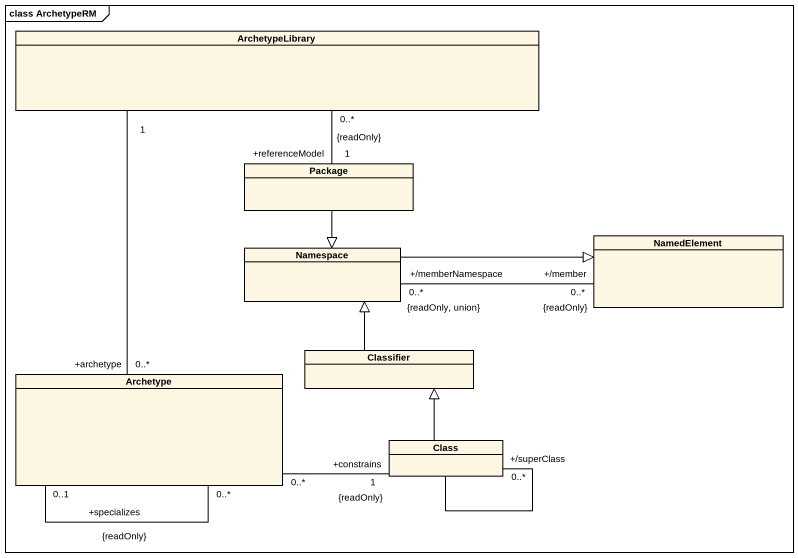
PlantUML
@startuml
mainframe class ArchetypeRM
hide circle
hide empty members
class ArchetypeLibrary
class "Package" as Package_
class "Namespace" as Namespace_
class NamedElement
class Classifier
class Archetype
class "Class" as Class_
ArchetypeLibrary "0..*" -- "+referenceModel\n1\n{readOnly}" Package_
ArchetypeLibrary "1" -- "0..*\n+archetype" Archetype
Package_ --|> Namespace_
Namespace_ -right-|> NamedElement
Namespace_ "+/memberNamespace\n0..*\n{readOnly, union}" -right- "+/member\n0..*\n{readOnly}" NamedElement
Classifier -up-|> Namespace_
Archetype "0..*" -- "+specializes\n0..1\n{readOnly}" Archetype
Archetype "0..*" -right- "+constrains\n1\n{readOnly}" Class_
Class_ -up-|> Classifier
Class_ -- "+/superClass\n0..*" Class_
@enduml
